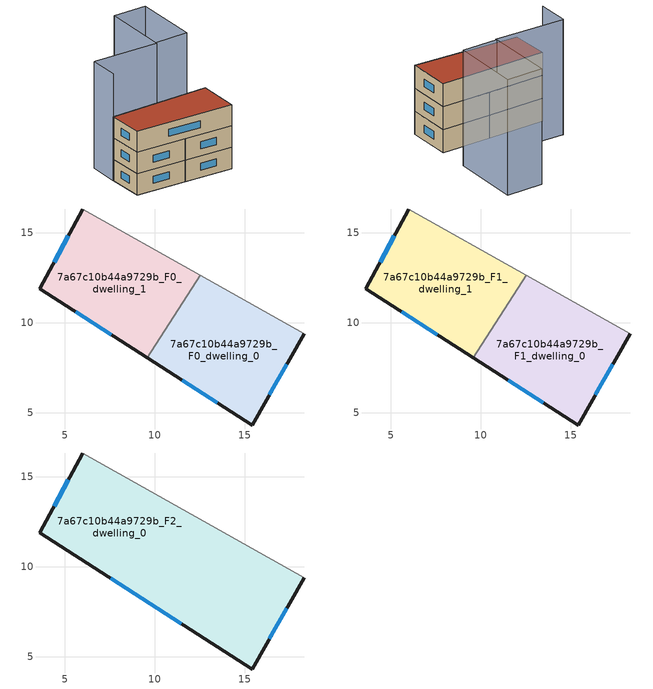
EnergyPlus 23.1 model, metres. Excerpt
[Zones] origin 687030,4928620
7a67c10b44a9729b_F0_dwelling_0
 floor ground (EU_floor_Construction): 15.39,4.33 18.28,9.41 12.52,12.65 9.57,8.06 z0
 wall outside (EU_wall_Construction): 18.28,9.41 15.39,4.33 9.57,8.06 z0:3
 wall adiabatic (EU_wall_Construction): 12.52,12.65 18.28,9.41 z0:3
 wall to 7a67c10b44a9729b_F0_dwelling_1 (EU_wall_Construction): 9.57,8.06 12.52,12.65 z0:3
 window (EU_Window_Construction): 13.45,5.57 11.51,6.82 / 17.32,7.71 16.36,6.02 z1:2
7a67c10b44a9729b_F0_dwelling_1
 floor ground (EU_floor_Construction): 9.57,8.06 12.52,12.65 5.98,16.33 3.61,11.89 z0
 wall outside (EU_wall_Construction): 9.57,8.06 3.61,11.89 5.98,16.33 z0:3
 wall adiabatic (EU_wall_Construction): 5.98,16.33 12.52,12.65 z0:3
 window (EU_Window_Construction): 7.59,9.34 5.6,10.61 / 4.4,13.37 5.19,14.85 z1:2
7a67c10b44a9729b_F1_dwelling_0
 floor to 7a67c10b44a9729b_F0_dwelling_0 (EU_floor_Construction): 15.39,4.33 18.28,9.41 12.52,12.65 9.57,8.06 z3
 wall outside (EU_wall_Construction): 18.28,9.41 15.39,4.33 9.57,8.06 z3:6
 wall adiabatic (EU_wall_Construction): 12.52,12.65 18.28,9.41 z3:6
 wall to 7a67c10b44a9729b_F1_dwelling_1 (EU_wall_Construction): 9.57,8.06 12.52,12.65 z3:6
 window (EU_Window_Construction): 13.45,5.57 11.51,6.82 / 17.32,7.71 16.36,6.02 z4:5
7a67c10b44a9729b_F1_dwelling_1
 floor to 7a67c10b44a9729b_F0_dwelling_1 (EU_floor_Construction): 9.57,8.06 12.52,12.65 5.98,16.33 3.61,11.89 z3
 wall outside (EU_wall_Construction): 9.57,8.06 3.61,11.89 5.98,16.33 z3:6
 wall adiabatic (EU_wall_Construction): 5.98,16.33 12.52,12.65 z3:6
 window (EU_Window_Construction): 7.59,9.34 5.6,10.61 / 4.4,13.37 5.19,14.85 z4:5
7a67c10b44a9729b_F2_dwelling_0
 floor to 7a67c10b44a9729b_F1_dwelling_0 (EU_floor_Construction): 15.39,4.33 18.28,9.41 12.52,12.65 9.57,8.06 z6
 floor to 7a67c10b44a9729b_F1_dwelling_1 (EU_floor_Construction): 9.57,8.06 12.52,12.65 5.98,16.33 3.61,11.89 z6
 wall outside (EU_wall_Construction): 18.28,9.41 15.39,4.33 3.61,11.89 5.98,16.33 z6:9
 wall adiabatic (EU_wall_Construction): 5.98,16.33 18.28,9.41 z6:9
 window (EU_Window_Construction): 17.32,7.71 16.36,6.02 / 11.47,6.85 7.54,9.37 / 4.4,13.37 5.19,14.85 z7:8
 roof outside (EU_roof_Construction): 18.28,9.41 15.39,4.33 3.61,11.89 5.98,16.33 z9
shading: 5.98,16.33 8.04,19.97 / 16.1,15.09 8.15,19.91 / 20.34,12.92 16.19,15.3 / 16.19,15.3 20.74,23.23 / 20.74,23.23 24.89,20.85 / 24.89,20.85 20.34,12.92 z0:15
[Building]
EU S2 Campaign: North Axis=0; Terrain=City; Solar Distribution=FullExterior
[Site:Location]
Bologna: Latitude=44.5; Longitude=11.25; Time Zone=1; Elevation=37
[SizingPeriod:WeatherFileDays]
AnnualSizingPeriod: Begin Month=1; Begin Day of Month=1; End Month=12; End Day of Month=31; Day of Week for Start Day=Monday; Use Weather File Daylight Saving Period=No; Use Weather File Rain and Snow Indicators=No
[MATERIAL]
EU_InternalMass_Material: Roughness=MediumRough; Thickness=0.1; Conductivity=1; Density=1800; Specific Heat=900; Thermal Absorptance=0.9; Solar Absorptance=0.7; Visible Absorptance=0.7
[MATERIAL:NOMASS] Roughness=MediumRough; Thermal Absorptance=0.9; Solar Absorptance=0.7; Visible Absorptance=0.7
Name | Thermal Resistance
EU_wall_NoMass | 0.937881
EU_roof_NoMass | 0.548572
EU_floor_NoMass | 0.71348
[WINDOWMATERIAL:SIMPLEGLAZINGSYSTEM]
EU_Window_SimpleGlazing: UFactor=4.25633; Solar Heat Gain Coefficient=0.85; Visible Transmittance=0.85
[CONSTRUCTION]
EU_wall_Construction: EU_wall_NoMass
EU_roof_Construction: EU_roof_NoMass
EU_floor_Construction: EU_floor_NoMass
EU_InternalMass_Construction: EU_InternalMass_Material
EU_Window_Construction: EU_Window_SimpleGlazing
[ZONE] Type=1; Multiplier=1; Ceiling Height=autocalculate; Floor Area=autocalculate; Part of Total Floor Area=Yes
Name | Volume
7a67c10b44a9729b_F0_dwelling_0 | 114.535
7a67c10b44a9729b_F1_dwelling_0 | 114.534
7a67c10b44a9729b_F2_dwelling_0 | 229.054
7a67c10b44a9729b_F0_dwelling_1 | 114.538
7a67c10b44a9729b_F1_dwelling_1 | 114.539
[INTERNALMASS] Construction=EU_InternalMass_Construction
Name | Zone or ZoneList | Surface Area
7a67c10b44a9729b_F0_dwelling_0_EU_InternalMass | 7a67c10b44a9729b_F0_dwelling_0 | 38.1771
7a67c10b44a9729b_F0_dwelling_1_EU_InternalMass | 7a67c10b44a9729b_F0_dwelling_1 | 38.1786
7a67c10b44a9729b_F1_dwelling_0_EU_InternalMass | 7a67c10b44a9729b_F1_dwelling_0 | 38.1771
7a67c10b44a9729b_F1_dwelling_1_EU_InternalMass | 7a67c10b44a9729b_F1_dwelling_1 | 38.1786
7a67c10b44a9729b_F2_dwelling_0_EU_InternalMass | 7a67c10b44a9729b_F2_dwelling_0 | 76.3516
[OTHEREQUIPMENT] Fuel Type=Electricity; Design Level Calculation Method=Watts/Area; Power per Zone Floor Area=1; Fraction Latent=0; Fraction Radiant=0; Fraction Lost=0; Carbon Dioxide Generation Rate=0; EndUse Subcategory=EU_Step8_InternalGains
Name | Zone or ZoneList or Space or SpaceList | Schedule
EU_Step8_InternalGain_7a67c10b44a9729b_F0_dwelling_0_f000 | 7a67c10b44a9729b_F0_dwelling_0 | EU_Step8_GainSchedule_7a67c10b44a9729b_F0_dwelling_0_f000
EU_Step8_InternalGain_7a67c10b44a9729b_F0_dwelling_1_f000 | 7a67c10b44a9729b_F0_dwelling_1 | EU_Step8_GainSchedule_7a67c10b44a9729b_F0_dwelling_1_f000
EU_Step8_InternalGain_7a67c10b44a9729b_F1_dwelling_0_f000 | 7a67c10b44a9729b_F1_dwelling_0 | EU_Step8_GainSchedule_7a67c10b44a9729b_F1_dwelling_0_f000
EU_Step8_InternalGain_7a67c10b44a9729b_F1_dwelling_1_f000 | 7a67c10b44a9729b_F1_dwelling_1 | EU_Step8_GainSchedule_7a67c10b44a9729b_F1_dwelling_1_f000
EU_Step8_InternalGain_7a67c10b44a9729b_F2_dwelling_0_f000 | 7a67c10b44a9729b_F2_dwelling_0 | EU_Step8_GainSchedule_7a67c10b44a9729b_F2_dwelling_0_f000
[ZONEVENTILATION:DESIGNFLOWRATE] Schedule=EU_AlwaysOn; Design Flow Rate Calculation Method=AirChanges/Hour; Air Changes per Hour=0.687892; Ventilation Type=Natural; Fan Pressure Rise=0; Fan Total Efficiency=1; Constant Term Coefficient=1; Temperature Term Coefficient=0; Velocity Term Coefficient=0; Velocity Squared Term Coefficient=0; Minimum Indoor Temperature=-100; Maximum Indoor Temperature=100; Delta Temperature=-100; Minimum Outdoor Temperature=-100; Maximum Outdoor Temperature=100; Maximum Wind Speed=40
Name | Zone or ZoneList or Space or SpaceList
EU_ConstantAir_7a67c10b44a9729b_F0_dwelling_0 | 7a67c10b44a9729b_F0_dwelling_0
EU_ConstantAir_7a67c10b44a9729b_F0_dwelling_1 | 7a67c10b44a9729b_F0_dwelling_1
EU_ConstantAir_7a67c10b44a9729b_F1_dwelling_0 | 7a67c10b44a9729b_F1_dwelling_0
EU_ConstantAir_7a67c10b44a9729b_F1_dwelling_1 | 7a67c10b44a9729b_F1_dwelling_1
EU_ConstantAir_7a67c10b44a9729b_F2_dwelling_0 | 7a67c10b44a9729b_F2_dwelling_0
[HVACTEMPLATE:THERMOSTAT] Constant Heating Setpoint=20; Constant Cooling Setpoint=50
EU_HeatOnly_7a67c10b44a9729b_F0_dwelling_0; EU_HeatOnly_7a67c10b44a9729b_F0_dwelling_1; EU_HeatOnly_7a67c10b44a9729b_F1_dwelling_0; EU_HeatOnly_7a67c10b44a9729b_F1_dwelling_1; EU_HeatOnly_7a67c10b44a9729b_F2_dwelling_0
[HVACTEMPLATE:ZONE:IDEALLOADSAIRSYSTEM] System Availability Schedule=EU_AlwaysOn; Maximum Heating Supply Air Temperature=50; Minimum Cooling Supply Air Temperature=13; Maximum Heating Supply Air Humidity Ratio=0.0156; Minimum Cooling Supply Air Humidity Ratio=0.0077; Heating Limit=NoLimit; Cooling Limit=NoLimit; Heating Availability Schedule=EU_AlwaysOn; Cooling Availability Schedule=EU_CoolingOff; Dehumidification Control Type=ConstantSensibleHeatRatio; Cooling Sensible Heat Ratio=0.7; Dehumidification Setpoint=60; Humidification Control Type=None; Humidification Setpoint=30; Outdoor Air Method=None; Outdoor Air Flow Rate per Person=0.00944; Outdoor Air Flow Rate per Zone Floor Area=0; Outdoor Air Flow Rate per Zone=0; Demand Controlled Ventilation Type=None; Outdoor Air Economizer Type=NoEconomizer; Heat Recovery Type=None; Sensible Heat Recovery Effectiveness=0.7; Latent Heat Recovery Effectiveness=0.65
Name | Template Thermostat
7a67c10b44a9729b_F0_dwelling_0 | EU_HeatOnly_7a67c10b44a9729b_F0_dwelling_0
7a67c10b44a9729b_F0_dwelling_1 | EU_HeatOnly_7a67c10b44a9729b_F0_dwelling_1
7a67c10b44a9729b_F1_dwelling_0 | EU_HeatOnly_7a67c10b44a9729b_F1_dwelling_0
7a67c10b44a9729b_F1_dwelling_1 | EU_HeatOnly_7a67c10b44a9729b_F1_dwelling_1
7a67c10b44a9729b_F2_dwelling_0 | EU_HeatOnly_7a67c10b44a9729b_F2_dwelling_0
[SIZING:ZONE] Zone Cooling Design Supply Air Temperature Input Method=SupplyAirTemperature; Zone Cooling Design Supply Air Temperature=13; Zone Heating Design Supply Air Temperature Input Method=SupplyAirTemperature; Zone Heating Design Supply Air Temperature=50; Zone Cooling Design Supply Air Humidity Ratio=0.008; Zone Heating Design Supply Air Humidity Ratio=0.008; Cooling Design Air Flow Method=DesignDay; Cooling Design Air Flow Rate=0; Cooling Minimum Air Flow per Zone Floor Area=0.000762; Cooling Minimum Air Flow=0; Cooling Minimum Air Flow Fraction=0.2; Heating Design Air Flow Method=DesignDay; Heating Design Air Flow Rate=0; Heating Maximum Air Flow per Zone Floor Area=0.002032; Heating Maximum Air Flow=0.141576; Heating Maximum Air Flow Fraction=0.3; Account for Dedicated Outdoor Air System=No; Dedicated Outdoor Air System Control Strategy=NeutralSupplyAir; Dedicated Outdoor Air Low Setpoint Temperature for Design=autosize; Dedicated Outdoor Air High Setpoint Temperature for Design=autosize; Zone Load Sizing Method=Sensible Load Only No Latent Load; Zone Latent Cooling Design Supply Air Humidity Ratio Input Method=HumidityRatioDifference; Zone Cooling Design Supply Air Humidity Ratio Difference=0.005; Zone Latent Heating Design Supply Air Humidity Ratio Input Method=HumidityRatioDifference; Zone Humidification Design Supply Air Humidity Ratio Difference=0.005
7a67c10b44a9729b_F0_dwelling_0; 7a67c10b44a9729b_F0_dwelling_1; 7a67c10b44a9729b_F1_dwelling_0; 7a67c10b44a9729b_F1_dwelling_1; 7a67c10b44a9729b_F2_dwelling_0
[SCHEDULE:CONSTANT]
Name | Hourly Value
EU_AlwaysOn | 1
EU_CoolingOff | 0
[SCHEDULE:FILE] Column Number=1; Rows to Skip at Top=0; Number of Hours of Data=8760; Column Separator=Comma; Interpolate to Timestep=No; Minutes per Item=60; Adjust Schedule for Daylight Savings=Yes
Name | File
EU_Step8_GainSchedule_7a67c10b44a9729b_F0_dwelling_0_f000 | ../../schedules/7a67c10b44a9729b/7a67c10b44a9729b_F0_dwelling_0_f000_gain.csv
EU_Step8_GainSchedule_7a67c10b44a9729b_F0_dwelling_1_f000 | ../../schedules/7a67c10b44a9729b/7a67c10b44a9729b_F0_dwelling_1_f000_gain.csv
EU_Step8_GainSchedule_7a67c10b44a9729b_F1_dwelling_0_f000 | ../../schedules/7a67c10b44a9729b/7a67c10b44a9729b_F1_dwelling_0_f000_gain.csv
EU_Step8_GainSchedule_7a67c10b44a9729b_F1_dwelling_1_f000 | ../../schedules/7a67c10b44a9729b/7a67c10b44a9729b_F1_dwelling_1_f000_gain.csv
EU_Step8_GainSchedule_7a67c10b44a9729b_F2_dwelling_0_f000 | ../../schedules/7a67c10b44a9729b/7a67c10b44a9729b_F2_dwelling_0_f000_gain.csv
